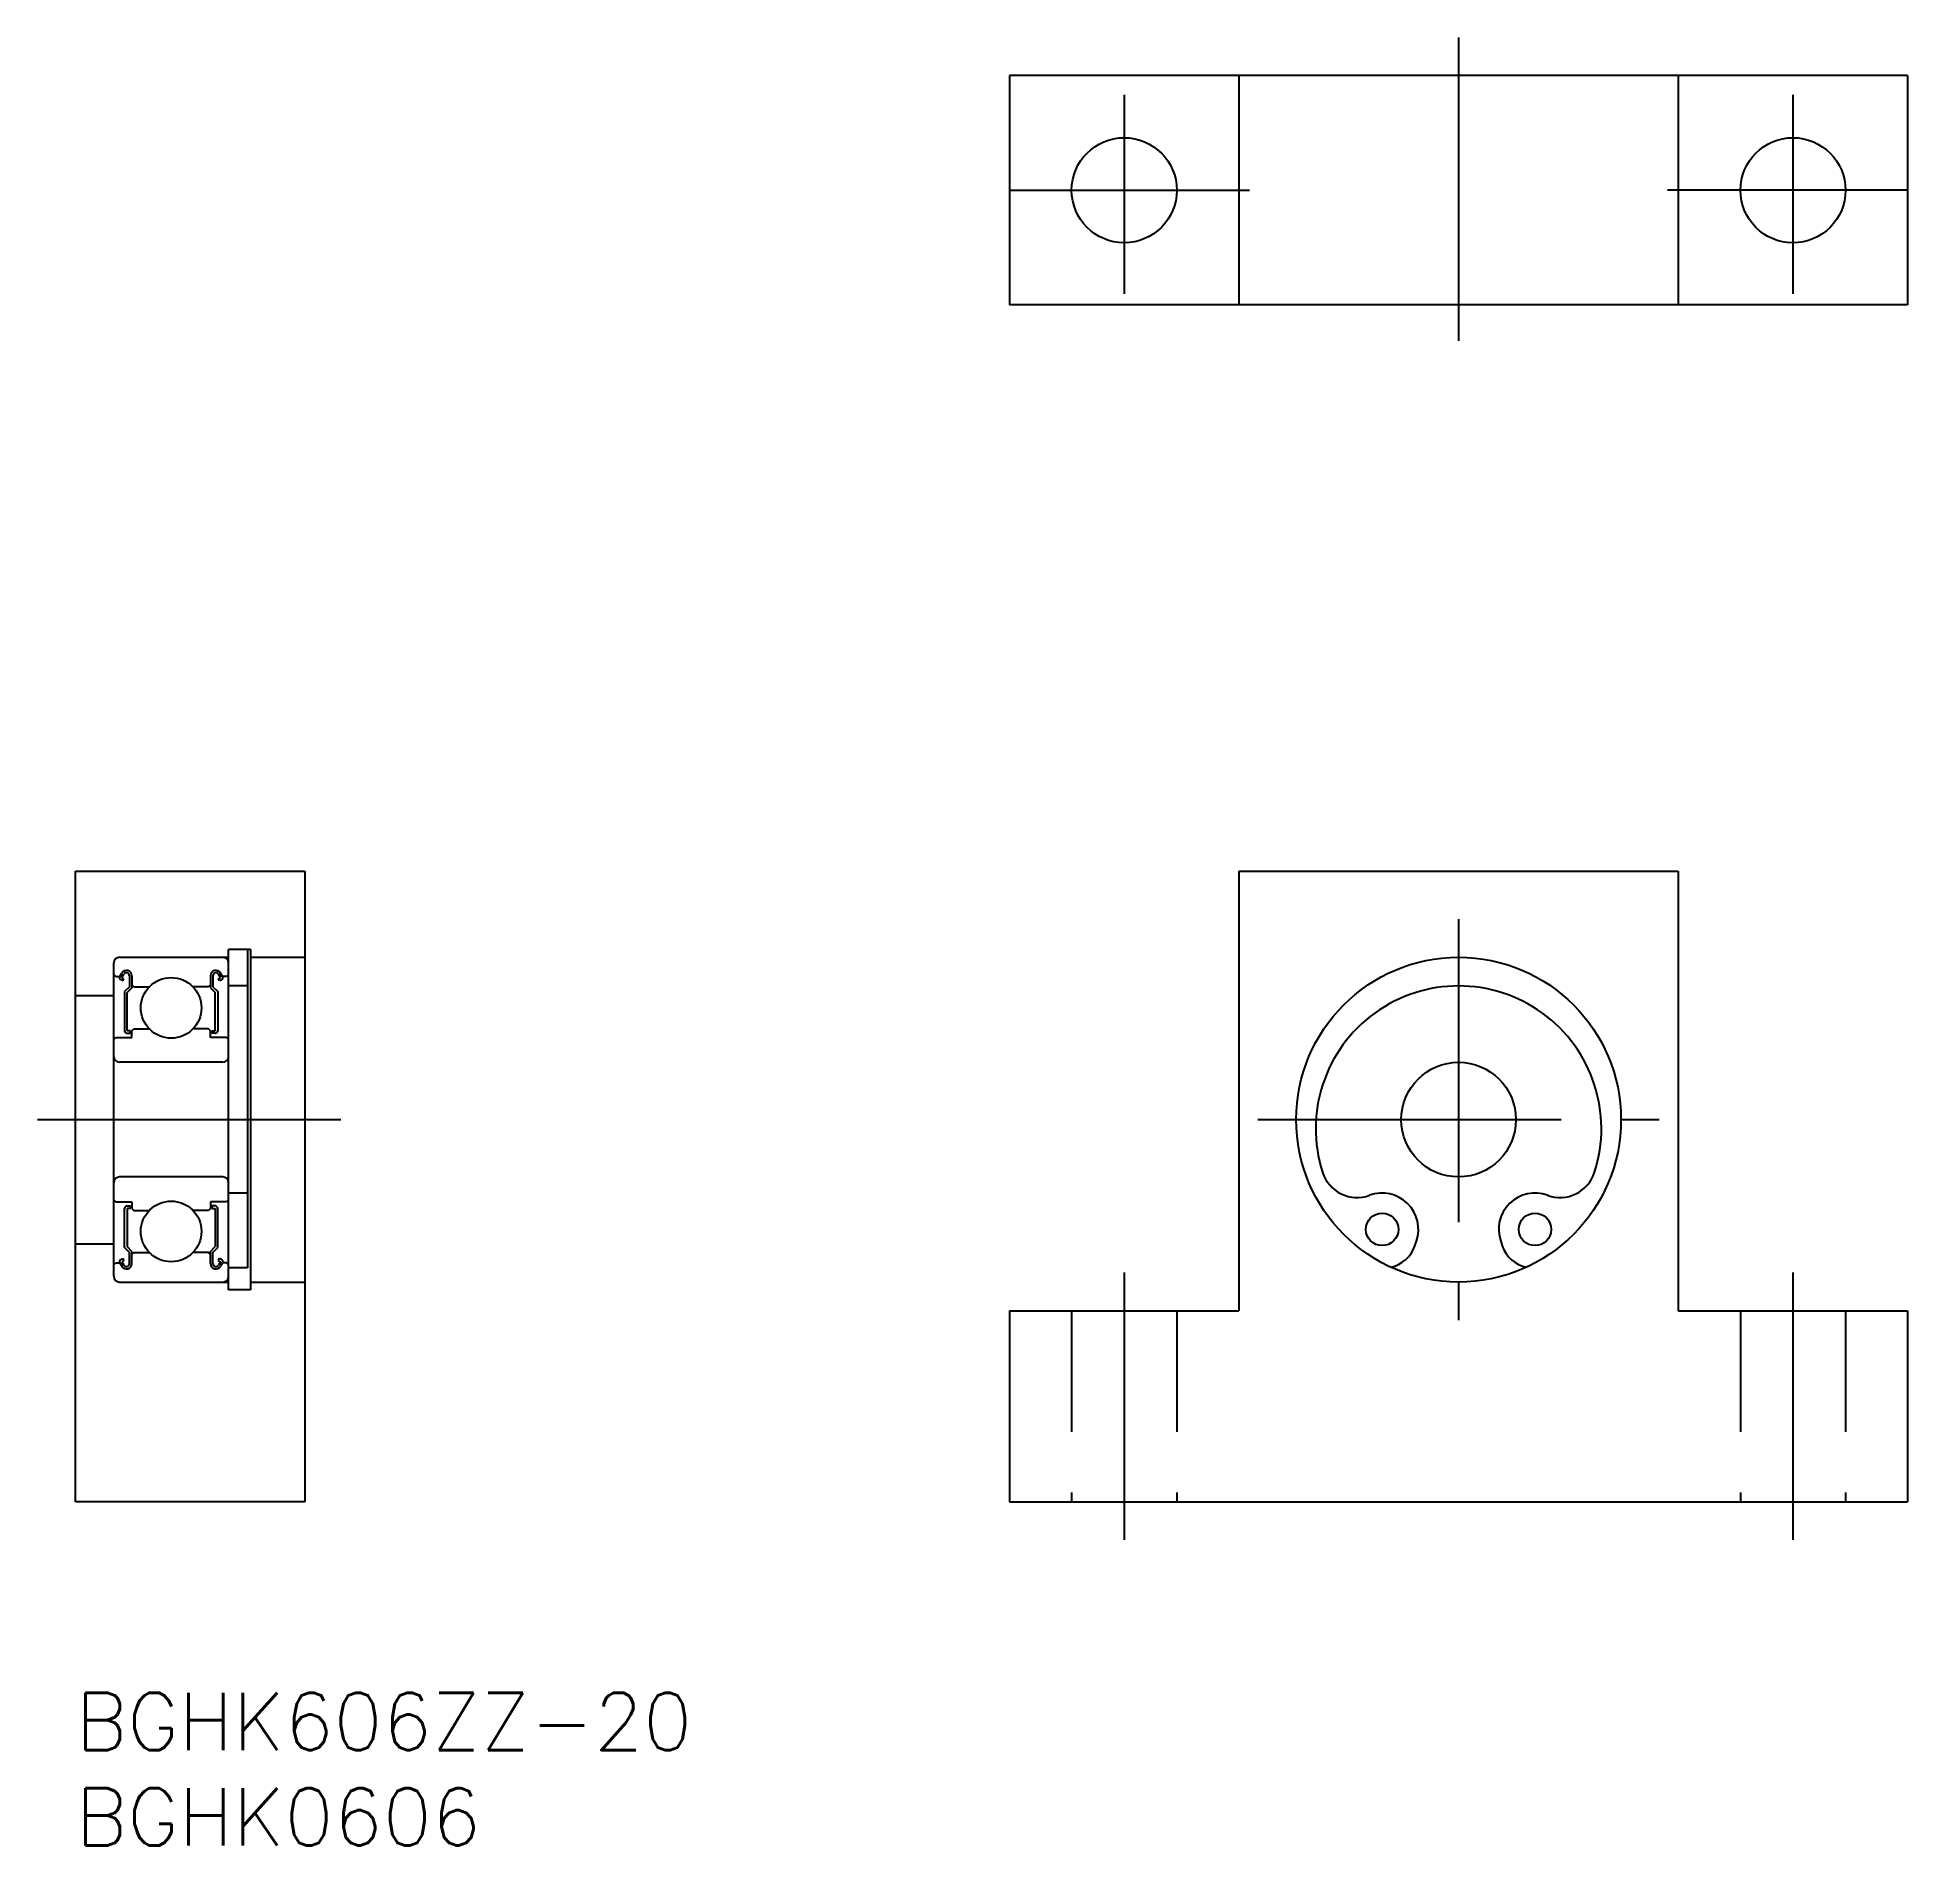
# Model space of a CAD drawing. Extents: x -2 to 95.9, y -8 to 86.6.
import ezdxf

# ---------------------------------------------------------------- set-up
doc = ezdxf.new("R2010")
doc.units = 0
doc.header["$LTSCALE"] = 0.5
doc.linetypes.add('CENTER', pattern=[50.8, 31.75, -6.35, 6.35, -6.35])
doc.linetypes.add('DASHED', pattern=[19.05, 12.7, -6.35])
for name, color, linetype in [('MSM_CENTER', 1, 'CENTER'), ('MSM_CONTINUOUS', 7, 'CONTINUOUS'), ('MSM_DASHED', 4, 'DASHED'), ('MSM_PART_NUMBER', 7, 'CONTINUOUS')]:
    doc.layers.add(name, color=color, linetype=linetype)
doc.styles.get("Standard").update_dxf_attribs({"font": 'txt.shx', "height": 3, "bigfont": 'bigfont.shx'})

# ---------------------------------------------------------------- blocks, each defined once
blk = doc.blocks.new('*U4')
at = {"layer": 'MSM_PART_NUMBER'}
blk.add_text('BGHK606ZZ-20', height=3, dxfattribs=at).set_placement((0, -3))
blk = doc.blocks.new('*U5')
at = {"layer": 'MSM_PART_NUMBER'}
blk.add_text('BGHK0606', height=3, dxfattribs=at).set_placement((0, -8))

msp = doc.modelspace()

# ---------------------------------------------------------------- linework, layer by layer
at = {"layer": 'MSM_CENTER'}
for p, q in [((72.379, 86.649), (72.379, 70.649)), ((54.879, 83.651), (54.879, 73.223)), ((89.879, 83.651), (89.879, 73.223)), ((48.879, 78.649), (61.441, 78.649)), ((95.879, 78.649), (83.318, 78.649)), ((72.379, 40.5), (72.379, 19.5)), ((-2, 30), (14, 30)), ((61.879, 30), (82.879, 30)), ((54.879, 22), (54.879, 8)), ((89.879, 22), (89.879, 8))]:
    msp.add_line(p, q, dxfattribs=at)
at = {"layer": 'MSM_CONTINUOUS'}
for p, q in [((95.879, 84.649), (48.879, 84.649)), ((48.879, 84.649), (48.879, 72.649)), ((60.879, 84.649), (60.879, 72.649)), ((83.879, 84.649), (83.879, 72.649)), ((95.879, 84.649), (95.879, 72.649)), ((95.879, 72.649), (48.879, 72.649)), ((0, 10), (0, 43)), ((0, 43), (12, 43)), ((12, 43), (12, 10)), ((60.879, 43), (60.879, 20)), ((60.879, 43), (83.879, 43)), ((83.879, 43), (83.879, 20)), ((2, 21.8), (2, 38.2)), ((2.3, 38.5), (8, 38.5)), ((8, 21.1), (8, 38.9)), ((9.15, 38.9, 0.5), (8, 38.9, 0.5)), ((9, 38.9), (9, 22.245)), ((9.15, 38.9), (9.15, 21.1)), ((9.15, 38.5, 1), (12, 38.5, 1)), ((2, 37.6), (2.1, 37.5)), ((2.1, 37.5), (2.314, 37.5)), ((2.314, 37.5), (2.416, 37.673)), ((2.36, 37.329), (2.469, 37.266)), ((2.423, 37.437), (2.525, 37.61)), ((2.531, 37.374), (2.423, 37.437)), ((2.469, 37.266), (2.531, 37.374)), ((2.816, 37.532), (2.816, 36.95)), ((2.942, 37.532), (2.942, 36.898)), ((7.058, 37.532), (7.058, 36.898)), ((7.184, 37.532), (7.184, 36.95)), ((7.469, 37.374), (7.577, 37.437)), ((7.531, 37.266), (7.469, 37.374)), ((7.577, 37.437), (7.475, 37.61)), ((7.64, 37.329), (7.531, 37.266)), ((7.686, 37.5), (7.584, 37.673)), ((7.9, 37.5), (7.686, 37.5)), ((8, 37.6), (7.9, 37.5)), ((0, 36.5), (2, 36.5)), ((2.816, 36.95), (2.565, 36.699)), ((2.565, 36.699), (2.565, 34.646)), ((2.942, 36.898), (2.691, 36.647)), ((2.691, 34.646), (2.691, 36.647)), ((2.942, 37.05), (3.042, 36.95)), ((3.042, 36.95), (3.855, 36.95)), ((6.958, 36.95), (6.145, 36.95)), ((7.058, 37.05), (6.958, 36.95)), ((7.058, 36.898), (7.309, 36.647)), ((7.184, 36.95), (7.435, 36.699)), ((7.309, 34.646), (7.309, 36.647)), ((7.435, 36.699), (7.435, 34.646)), ((9, 37, 0.5), (8, 37, 0.5)), ((2, 34.2), (2.1, 34.3)), ((2.1, 34.3), (2.942, 34.3)), ((2.879, 34.646), (2.691, 34.646)), ((2.691, 34.52), (2.879, 34.52)), ((2.879, 34.52), (2.879, 34.646)), ((2.942, 34.65), (3.042, 34.75)), ((2.942, 34.3), (2.942, 34.65)), ((3.042, 34.75), (3.855, 34.75)), ((6.958, 34.75), (6.145, 34.75)), ((7.058, 34.65), (6.958, 34.75)), ((7.058, 34.3), (7.058, 34.65)), ((7.9, 34.3), (7.058, 34.3)), ((7.121, 34.646), (7.309, 34.646)), ((7.121, 34.52), (7.121, 34.646)), ((7.309, 34.52), (7.121, 34.52)), ((8, 34.2), (7.9, 34.3)), ((7.7, 33), (2.3, 33)), ((0, 26.5), (0, 26.5)), ((7.7, 27), (2.3, 27)), ((2, 25.8), (2.1, 25.7)), ((2.1, 25.7), (2.942, 25.7)), ((2.691, 25.48), (2.879, 25.48)), ((2.879, 25.48), (2.879, 25.354)), ((2.942, 25.7), (2.942, 25.35)), ((7.9, 25.7), (7.058, 25.7)), ((7.058, 25.7), (7.058, 25.35)), ((7.309, 25.48), (7.121, 25.48)), ((7.121, 25.48), (7.121, 25.354)), ((8, 25.8), (7.9, 25.7)), ((9, 26.155, 0.5), (8, 26.155, 0.5)), ((2.565, 23.301), (2.565, 25.354)), ((2.879, 25.354), (2.691, 25.354)), ((2.691, 25.354), (2.691, 23.353)), ((2.942, 25.35), (3.042, 25.25)), ((3.042, 25.25), (3.855, 25.25)), ((6.958, 25.25), (6.145, 25.25)), ((7.058, 25.35), (6.958, 25.25)), ((7.121, 25.354), (7.309, 25.354)), ((7.309, 25.354), (7.309, 23.353)), ((7.435, 23.301), (7.435, 25.354)), ((0, 23.5), (2, 23.5)), ((70.09, 23.389, 0.5), (70.174, 23.634, 0.5)), ((74.584, 23.634, 0.5), (74.669, 23.389, 0.5)), ((2.36, 22.671), (2.469, 22.734)), ((2.531, 22.626), (2.423, 22.563)), ((2.423, 22.563), (2.525, 22.39)), ((2.469, 22.734), (2.531, 22.626)), ((2.816, 23.05), (2.565, 23.301)), ((2.942, 23.102), (2.691, 23.353)), ((2.816, 22.468), (2.816, 23.05)), ((2.942, 22.468), (2.942, 23.102)), ((2.942, 22.95), (3.042, 23.05)), ((3.042, 23.05), (3.855, 23.05)), ((6.958, 23.05), (6.145, 23.05)), ((7.058, 22.95), (6.958, 23.05)), ((7.058, 23.102), (7.309, 23.353)), ((7.058, 22.468), (7.058, 23.102)), ((7.184, 23.05), (7.435, 23.301)), ((7.184, 22.468), (7.184, 23.05)), ((7.531, 22.734), (7.469, 22.626)), ((7.469, 22.626), (7.577, 22.563)), ((7.577, 22.563), (7.475, 22.39)), ((7.64, 22.671), (7.531, 22.734)), ((2, 22.4), (2.1, 22.5)), ((2.1, 22.5), (2.314, 22.5)), ((2.314, 22.5), (2.416, 22.327)), ((7.686, 22.5), (7.584, 22.327)), ((7.9, 22.5), (7.686, 22.5)), ((8, 22.4), (7.9, 22.5)), ((9, 22.245, 0.5), (8, 22.245, 0.5)), ((2.3, 21.5), (8, 21.5)), ((9.15, 21.1, 0.5), (8, 21.1, 0.5)), ((9.15, 21.5, 1), (12, 21.5, 1)), ((48.879, 20), (60.879, 20)), ((48.879, 20), (48.879, 10)), ((83.879, 20), (95.879, 20)), ((95.879, 20), (95.879, 10)), ((12, 10), (0, 10)), ((48.879, 10), (95.879, 10))]:
    msp.add_line(p, q, dxfattribs=at)
for centre, radius in [((54.879, 78.649), 2.75), ((89.879, 78.649), 2.75), ((72.379, 30), 8.5), ((5, 35.85), 1.587), ((72.379, 30), 3), ((5, 24.15), 1.587), ((68.379, 24.255, 0.5), 0.85), ((76.379, 24.255, 0.5), 0.85)]:
    msp.add_circle(centre, radius, dxfattribs=at)
for centre, radius, start, end in [((2.3, 38.2), 0.3, 90, 180), ((7.7, 38.2), 0.3, 0, 90), ((2.423, 37.437), 0.126, 149.99264, 240.00259), ((2.66, 37.532), 0.282, 0, 150.00169), ((2.66, 37.532), 0.156, 0, 150.00191), ((7.34, 37.532), 0.282, 29.99831, 180), ((7.34, 37.532), 0.156, 29.99809, 180), ((7.577, 37.437), 0.126, 299.99741, 30.00736), ((72.379, 29.525, 0.5), 7.475, 342.22352, 197.77648), ((2.691, 34.646), 0.126, 180.00005, 270.00003), ((7.309, 34.646), 0.126, 269.99997, 359.99995), ((2.3, 33.3), 0.3, 180, 270), ((7.7, 33.3), 0.3, 270, 0), ((2.3, 26.7), 0.3, 90, 180), ((7.7, 26.7), 0.3, 0, 90), ((67.07, 27.823, 0.5), 1.9, 197.77648, 290.14679), ((77.688, 27.823, 0.5), 1.9, 249.85321, 342.22352), ((2.691, 25.354), 0.126, 89.99997, 179.99995), ((7.309, 25.354), 0.126, 0.00005, 90.00003), ((68.379, 24.255, 0.5), 1.9, 340.89939, 110.14679), ((76.379, 24.255, 0.5), 1.9, 69.85321, 199.10061), ((2.423, 22.563), 0.126, 119.99741, 210.00736), ((7.577, 22.563), 0.126, 329.99264, 60.00259), ((68.483, 23.945, 0.5), 1.7, 281.54279, 340.89939), ((76.275, 23.945, 0.5), 1.7, 199.10061, 258.45721), ((2.3, 21.8), 0.3, 180, 270), ((2.66, 22.468), 0.282, 209.99831, 0), ((2.66, 22.468), 0.156, 209.99809, 0), ((7.34, 22.468), 0.282, 180, 330.00169), ((7.34, 22.468), 0.156, 180, 330.00191), ((7.7, 21.8), 0.3, 270, 0)]:
    msp.add_arc(centre, radius, start, end, dxfattribs=at)
at = {"layer": 'MSM_DASHED'}
for p, q in [((52.129, 20), (52.129, 10)), ((57.629, 20), (57.629, 10)), ((87.129, 20), (87.129, 10)), ((92.629, 20), (92.629, 10))]:
    msp.add_line(p, q, dxfattribs=at)

# ---------------------------------------------------------------- block references
at = {"layer": 'MSM_CONTINUOUS'}
for name in ['*U4', '*U5']:
    msp.add_blockref(name, (0, 0), dxfattribs=at)

doc.saveas('drawing.dxf')
